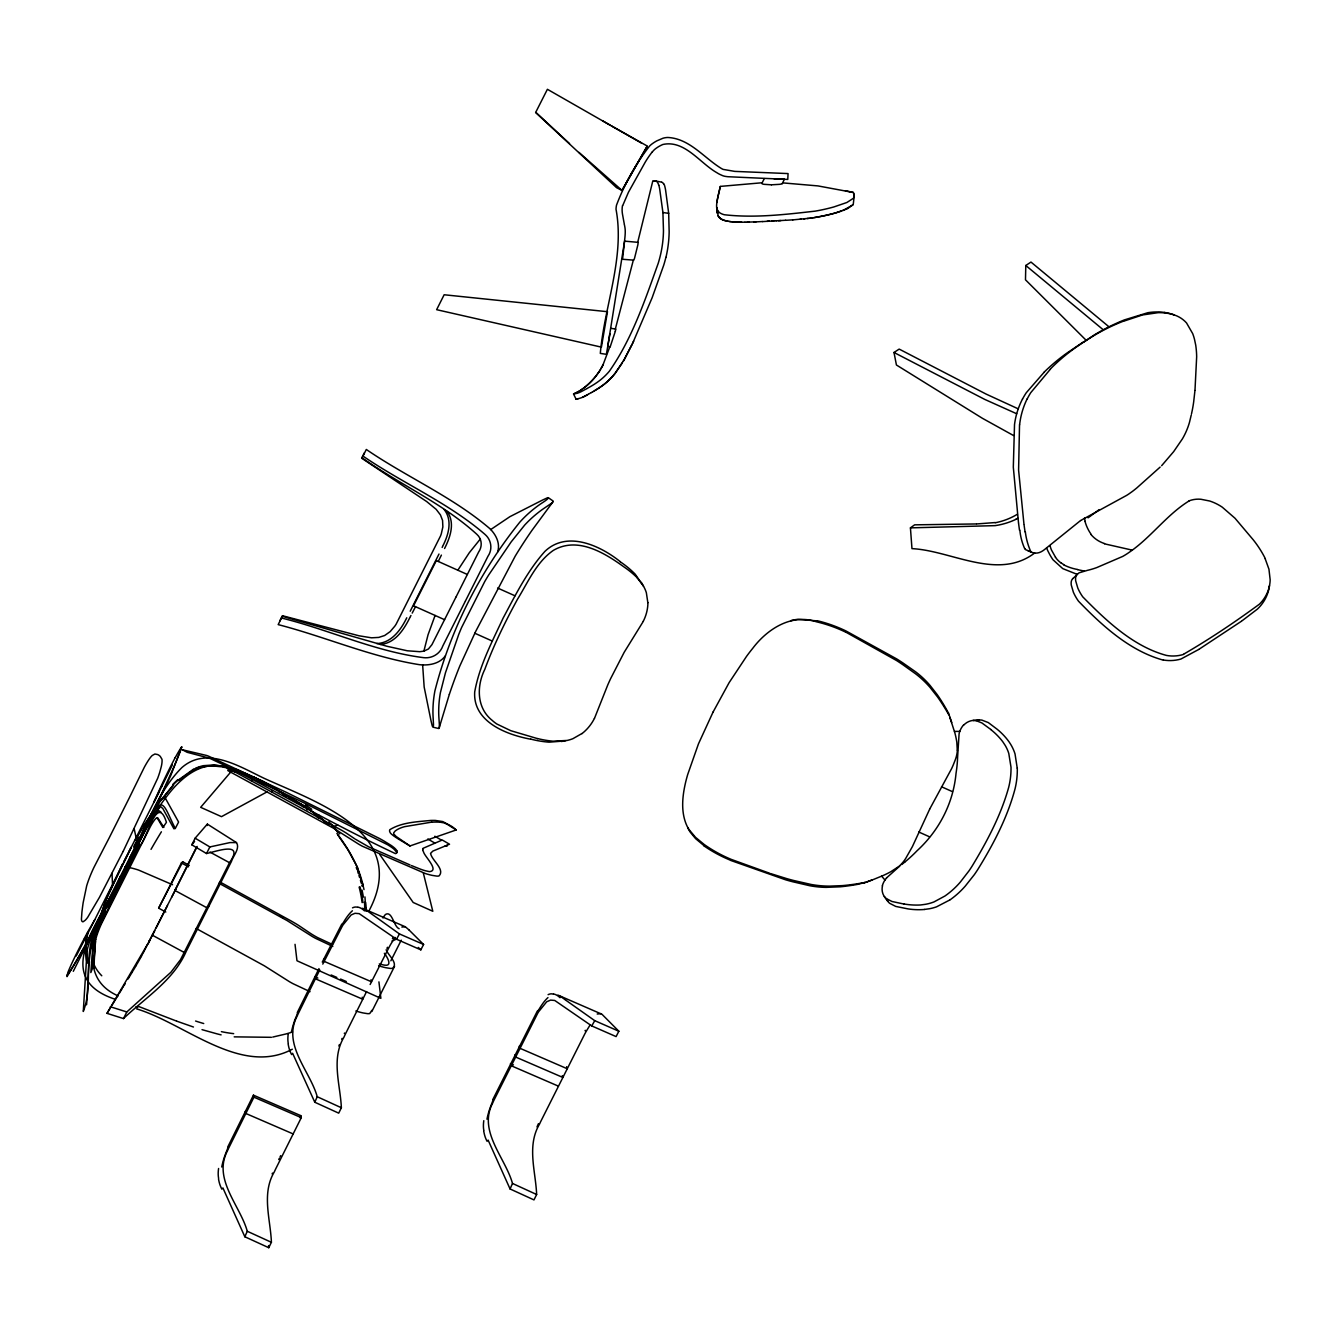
<?xml version="1.0" encoding="UTF-8"?>
<svg xmlns="http://www.w3.org/2000/svg" width="1337" height="1337" viewBox="0 0 1337 1337"><rect width="100%" height="100%" fill="white"/><g stroke="black" fill="none" stroke-linecap="round" stroke-linejoin="round"><path stroke-width="1.5" d="M422.642 664.857L424.163 687.034L430.915 720.309A34.21 32.523 -6.8 0 0 431.233 721.713L432.118 725.389A17.331 16.495 -6.8 0 0 432.352 726.275M1108.991 326.813L1030.977 262.069L1025.797 265.495L1025.479 279.801L1086.062 340.2M439.438 725.874L438.954 718.353A101.963 96.966 -6.8 0 1 438.703 712.37A116.553 110.854 -6.8 0 1 440.441 692.449L445.472 672.728L458.708 634.507A276.341 262.804 -6.8 0 1 461.633 627.437L484.696 581.645A275.623 262.136 -6.8 0 1 488.64 575.044L511.219 541.836L524.706 525.057A116.921 111.205 -6.8 0 1 540.933 510.517A102.214 97.217 -6.8 0 1 545.061 507.642L551.546 503.23A9.058 8.607 -6.8 0 0 552.933 501.876L531.842 530.538A507.726 482.874 -6.8 0 0 515.246 556.075L475.705 631.382L459.811 665.993A496.746 472.429 -6.8 0 0 449.366 694.304M140.669 837.898L170.718 775.677L181.748 746.865L180.495 750.809A38.071 6.267 -65.9 0 1 178.74 755.321L178.038 757.076A69.474 11.448 -65.9 0 1 172.573 769.878L165.236 785.922A178.389 29.381 -65.9 0 1 162.095 792.607L125.043 867.262M365.636 907.589L364.951 896.893M957.275 750.141L956.824 742.252A93.607 89.027 -6.8 0 0 954.885 732.977L949.738 716.916M1022.471 399.061A82.576 78.532 -6.8 0 0 1014.516 424.564L1013.312 467.198L1018.51 522.917M422.743 848.911A14.389 3.76 26.7 0 0 422.726 849.095L422.759 849.747M87.039 951.175L83.278 1011.474C93.272 986.154 83.212 955.972 95.144 930.619M95.729 939.51A19.737 3.242 -65.9 0 1 101.495 923.733L150.446 826.467A19.737 3.242 -65.9 0 1 157.047 817.642L162.88 827.553L166.44 822.305C156.596 790.936 145.532 844.783 139.499 845.419A32.138 5.298 -65.9 0 0 139.332 843.563M99.088 923.666L93.473 940.011A18.384 3.025 -65.9 0 0 93.306 940.797L90.832 972.567L94.041 964.361L95.395 941.198M93.406 967.47L95.696 939.56M139.449 846.154L112.392 900.503M615.705 329.286L615.705 329.387A21.242 20.205 -6.8 0 1 615.321 331.275M364.968 909.227L399.479 933.945L423.595 944.474L420.837 949.838L396.487 939.209L359.218 913.656L355.024 913.288L351.13 914.943L343.041 924.903A62.923 29.163 -71.4 0 0 341.988 926.725L322.785 964.094M366.054 909.427L365.903 910.764M1194.994 390.12L1196.665 356.795A98.42 93.607 -6.8 0 0 1195.729 345.163L1194.493 339.314A58.226 55.369 -6.8 0 0 1192.671 333.581L1186.537 322.952A28.495 27.108 -6.8 0 0 1174.889 315.164L1172.298 314.279A39.308 37.386 -6.8 0 0 1164.544 312.457M1194.944 390.554L1193.69 401.768A144.045 136.992 -6.8 0 1 1192.186 410.66L1191.518 413.801M1019.529 424.815L1018.593 470.123L1023.941 523.97M624.513 241.679L607.767 346.367L610.09 346.751M92.22 948.702L97.467 930.702L112.041 900.52M716.866 202.539L717.902 196.556M1269.164 587.127L1268.947 588.414L1269.498 585.623M355.876 1010.973A22.478 5.883 26.7 0 0 358.5 1011.791L360.205 1012.259A44.021 11.515 26.7 0 0 363.029 1012.928L367.441 1013.647A18.4 4.813 26.7 0 0 369.781 1013.513L371.87 1010.321M378.638 965.732A22.478 5.883 26.7 0 0 381.262 966.567L382.967 967.035A44.021 11.515 26.7 0 0 385.775 967.704L390.203 968.406A18.4 4.813 26.7 0 0 392.543 968.272C398.71 963.275 387.847 955.002 386.159 949.755M717.1 201.168L716.883 202.505A22.228 21.141 -6.8 0 0 716.649 207.352L717.501 213.419M601.416 347.119L607.483 311.705L444.151 294.758L436.631 309.683L600.363 346.901M609.906 333.832L606.38 354.305L600.313 353.403C604.441 305.605 625.014 257.439 616.023 209.274A25.637 24.384 -6.8 0 1 616.541 205.079C624.479 184.105 635.71 163.866 649.498 146.134A22.478 21.375 -6.8 0 1 651.838 144.062L653.626 142.792A44.021 41.865 -6.8 0 1 656.851 140.853L663.002 138.229A18.4 17.498 -6.8 0 1 667.865 137.477C689.574 138.563 703.88 157.733 721.211 168.378A23.381 22.244 -6.8 0 0 723.15 169.398L734.748 171.387L788.061 173.576L787.777 179.425L727.88 176.718A40.762 38.773 -6.8 0 1 725.924 176.467L725.189 176.35A13.186 12.534 -6.8 0 1 722.331 175.515L719.707 174.328A32.456 30.868 -6.8 0 1 716.816 172.674C699.736 162.964 684.628 139.716 662.868 144.48A33.692 32.055 -6.8 0 0 656.333 148.14A17.849 16.98 -6.8 0 0 653.342 150.747L652.339 151.917M717.15 200.901L717.401 199.447M717.902 196.572L720.342 186.395L762.19 182.751M717.501 198.929L720.309 186.511M445.371 655.832C439.539 663.937 428.726 665.726 419.417 664.673C371.017 657.002 325.426 636.83 278.18 624.613L282.374 616.257L386.961 646.272L407.3 650.785L419.785 651.687L423.879 651.136L428.057 634.741L435.093 615.455M86.554 1004.806C89.027 977.096 86.788 944.908 99.807 920.408L150.847 818.979C162.479 791.237 165.437 809.854 175.297 828.455L173.91 828.79L162.863 808.584L160.657 806.595L155.71 812.177L141.054 837.179M1191.25 414.988L1189.479 422.342A75.891 72.181 -6.8 0 1 1182.393 438.887L1173.635 451.672L1161.652 465.677M615.338 331.275L610.424 346.116A7.621 7.237 -6.8 0 1 610.157 346.667L610.14 346.701M637.699 242.315L652.824 180.863A6.284 5.983 -6.8 0 1 653.96 181.047M633.287 260.297L615.354 329.002M439.188 727.846L449.349 694.304M622.691 205.631L628.457 192.244L645.219 162.178A103.049 98.002 -6.8 0 1 652.272 151.866M94.86 932.591L105.623 900.887L122.402 864.103M433.255 726.409L433.305 726.242A9.61 9.125 -6.8 0 0 433.489 724.587L433.104 717.1A103.35 98.303 -6.8 0 1 432.937 711.117A121.266 115.333 -6.8 0 1 434.926 690.811C450.569 629.46 480.133 571.334 519.876 522.082A116.787 111.071 -6.8 0 1 540.298 504.133L543.958 501.726A68.822 65.446 -6.8 0 0 545.295 500.79L546.632 499.787A8.908 8.473 -6.8 0 0 547.986 498.467M94.175 933.159L107.528 896.158L131.227 847.574M497.648 551.947C500.489 543.24 495.81 534.265 489.526 528.366C452.341 496.679 406.398 476.925 366.305 449.466L362.093 457.839C399.412 484.312 442.764 503.314 476.808 534.282C482.005 538.861 482.557 546.465 478.629 552.031L456.118 596.803M761.806 183.52L762.758 184.055A14.389 13.688 -6.8 0 0 764.112 184.322L771.332 184.807M609.839 346.718L603.037 364.834A59.48 56.572 -6.8 0 1 601.767 367.24L600.296 369.764A69.624 66.215 -6.8 0 1 590.035 382.566A64.694 61.519 -6.8 0 1 584.503 387.446L580.776 390.137M207.135 825.547L207.452 824.177L236.465 842.594C240.326 848.427 233.139 855.78 231.435 861.463L208.906 906.235M338.863 1046.035L339.448 1044.515M115.249 890.208L112.692 895.339M115.35 890.994L112.776 896.124M138.146 844.7L135.522 849.964M138.229 845.519L135.589 850.783M96.18 930.101L105.205 911.399M369.179 910.514C410.125 832.784 317.504 802.752 264.074 778.284C239.607 766.653 206.901 745.662 181.916 767.555C156.78 792.457 146.819 828.004 129.539 858.103M244.838 1236.758L247.278 1231.26C240.125 1205.473 212.483 1179.05 227.507 1150.722A62.923 28.979 -71.4 0 1 228.393 1148.684L253.93 1097.176L253.445 1095.17L300.808 1115.643L301.293 1117.648L275.606 1169.09A62.739 16.044 -67.4 0 0 274.352 1171.814C261.333 1193.623 270.475 1218.993 271.411 1242.307L268.754 1247.705L244.838 1236.758L222.878 1187.874M366.572 991.586L345.23 1034.403A62.739 16.228 -67.5 0 0 343.977 1037.128C330.924 1059.004 340.317 1084.407 341.37 1107.755L338.712 1113.153L314.797 1102.24L317.237 1096.724C310.067 1070.92 282.057 1044.515 297.165 1016.087A62.923 29.163 -71.4 0 1 298.051 1014.048L319.744 969.96M590.269 1024.694L586.124 1031.495A62.739 16.044 -67.4 0 0 584.77 1033.969L540.833 1121.292A62.739 16.044 -67.4 0 0 539.563 1124.016C526.561 1145.826 535.686 1171.195 536.638 1194.509L533.981 1199.907L510.065 1188.961L512.489 1183.446C505.353 1157.675 477.71 1131.252 492.735 1102.925A62.923 28.979 -71.4 0 1 493.62 1100.886L537.558 1013.563A62.923 28.979 -71.4 0 1 538.627 1011.741L546.699 1001.764L550.577 1000.109L554.738 1000.46L591.756 1025.93L616.09 1036.593L618.847 1031.228L601.934 1014.231L557.913 995.079M620.167 561.59C599.945 545.412 566.988 530.304 544.928 551.362C527.38 570.983 515.514 594.965 503.163 618.028C492.066 641.877 479.365 665.826 474.702 691.931C472.73 721.796 506.539 734.765 530.806 739.227M297.282 1012.56L318.991 968.606M227.658 1147.196L253.445 1095.17M492.885 1099.398L537.34 1011.056M603.338 364.349L601.065 368.477M110.971 896.943C96.465 927.928 75.123 976.912 118.024 995.848M442.931 545.763C448.563 534.75 452.658 520.327 444.218 509.564M442.614 546.432L442.163 547.435M444.569 548.504C450.251 537.273 455.349 522.784 447.11 511.453M633.654 341.136L624.362 359.452L615.17 373.29A67.184 63.892 -6.8 0 1 605.745 383.017A72.348 68.805 -6.8 0 1 598.625 388.198A119.244 113.411 -6.8 0 1 594.33 390.855L592.792 391.758M632.501 343.642L652.138 297.733L663.737 265.144A158.535 150.78 -6.8 0 0 665.876 257.406M115.032 888.286L125.461 867.111M929.65 809.203L912.402 846.605L905.717 858.421A36.651 34.846 -6.8 0 1 898.932 866.409L890.659 871.808A99.59 94.71 -6.8 0 1 882.754 875.685L873.211 879.579M631.866 344.929L623.343 361.191M172.289 764.965L161.978 786.006M438.987 554.036L410.208 611.226M441.394 555.106L438.252 561.456M278.748 1159.58L279.4 1158.26M161.978 786.039L159.421 791.203A433.556 71.396 -65.9 0 1 153.788 802.484L124.308 861.045M280.051 1156.94L280.703 1155.636M594.464 718.42L607.817 684.811A306.892 291.867 -6.8 0 1 610.625 678.628L624.178 652.306L643.348 621.287M125.477 867.044L136.374 845.87M206.968 907.455L229.496 862.683C244.537 841.14 217.714 851.034 206.533 853.541L191.826 844.817L195.135 838.199L207.352 824.06M174.997 890.124L196.038 848.109M176.116 888.47L197.157 846.455M123.489 1018.577C145.466 997.536 173.693 980.305 186.244 951.292L208.773 906.519L206.834 907.739L180.495 959.699L170.885 972.283L126.814 1011.959L123.489 1018.577L107.01 1013.346L147.922 943.604M322.284 962.088L341.737 924.218M123.154 851.402L157.699 778.218A27.81 4.579 -65.9 0 0 159.855 771.884L161.242 766.786A26.941 4.429 -65.9 0 0 161.71 764.563L161.927 763.043A42.55 7.003 -65.9 0 0 162.061 760.452L162.061 760.101A32.088 5.281 -65.9 0 0 161.927 759.182L160.323 756.475A276.609 45.542 -65.9 0 0 159.32 755.555A320.964 52.845 -65.9 0 0 157.699 754.569L154.908 754.001L152.284 755.455A29.08 4.796 -65.9 0 0 150.463 757.444L150.179 757.812A20.673 3.409 -65.9 0 0 149.059 759.366L148.775 759.784A28.896 4.763 -65.9 0 0 145.466 765.199A22.545 3.71 -65.9 0 0 144.296 767.321L134.151 787.961A466.061 76.744 -65.9 0 1 129.087 798.306L109.25 837.764A466.061 76.744 -65.9 0 1 104.119 847.641L93.891 867.512A22.545 3.71 -65.9 0 0 92.754 869.952A28.896 4.763 -65.9 0 0 89.679 877.206L89.429 877.874A20.673 3.409 -65.9 0 0 88.426 880.515L88.192 881.2A29.08 4.796 -65.9 0 0 86.671 885.863L83.161 902.676A320.964 52.845 -65.9 0 0 82.359 908.508A276.609 45.542 -65.9 0 0 81.908 912.302L81.44 919.137A32.088 5.281 -65.9 0 0 81.54 920.107L81.607 920.357A42.55 7.003 -65.9 0 0 82.192 921.494L82.627 921.728A26.941 4.429 -65.9 0 0 83.329 921.628L85.184 920.291A27.81 4.579 -65.9 0 0 87.724 917.266L99.423 897.378L123.138 851.418M76.176 956.005L89.178 930.803A433.556 71.396 -65.9 0 0 94.81 919.672L123.388 862.883M73.284 971.314L141.037 836.661M136.708 845.803L88.743 940.095L67.017 976.645L67.819 972.567A30.3 4.997 -65.9 0 1 69.608 968.306L70.36 966.601A48.65 8.005 -65.9 0 1 72.933 960.985A102.464 16.88 -65.9 0 1 83.796 939.41M107.428 906.987C129.472 870.253 141.588 827.302 168.863 793.693C182.033 777.064 201.82 760.653 224.499 766.87M135.538 850.533L138.179 845.285M279.7 621.103L282.425 615.722L359.051 635.794L371.502 637.816L378.772 637.415L384.655 635.51L390.187 631.599L394.783 626.201A61.669 58.644 -6.8 0 0 396.153 624.145L440.508 535.987A61.669 58.644 -6.8 0 0 441.327 533.68L442.865 526.912L442.564 520.394L440.425 514.895L436.163 509.33L426.62 501.509L361.675 458.207L364.383 452.808M165.788 912.035L158.652 908.157L181.414 862.933L182.751 861.813L189.286 865.357M182.751 861.813L158.652 908.157M206.533 853.541L209.859 846.939L229.997 842.577L236.465 842.594M436.313 560.587L413.551 605.811L444.586 619.699M455.967 597.087L431.951 644.635L428.425 648.997L423.879 651.136M465.293 601.266L442.781 646.038C439.973 653.977 431.851 658.706 423.562 657.654C374.711 651.453 329.052 629.677 281.505 618.012M761.94 183.253L764.279 178.606M299.772 1117.682L300.808 1115.643M370.132 984.5L389.184 947.081A62.739 16.228 -67.5 0 1 390.521 944.607L394.983 937.404M390.855 960.802L401.25 940.162M784.384 179.325L782.229 183.62M371.82 1011.557L394.565 966.317M713.122 711.969L729.1 682.689L746.564 656.333A211.597 201.235 -6.8 0 1 752.831 648.194C767.321 629.025 791.554 613.349 816.355 621.772A139.516 132.697 -6.8 0 1 845.719 632.167M1027.15 399.061L1027.685 398.008A77.646 73.853 -6.8 0 1 1030.76 392.66L1050.464 369.096M125.026 867.278L87.791 940.295A178.389 29.381 -65.9 0 1 84.565 946.262L76.928 959.966A69.474 11.448 -65.9 0 1 71.095 969.626L70.326 970.796A38.071 6.267 -65.9 0 1 68.388 973.603L66.917 975.291M171.721 897.144L175.966 888.754L149.477 940.579M153.354 933.477L154.774 930.686M156.178 927.878L167.493 905.517M465.443 600.981L487.988 556.225C492.818 549.256 491.381 539.797 484.947 534.365C448.363 502.695 402.671 483.292 362.979 456.084M713.089 712.019L698.482 743.823L687.719 774.457A194.066 184.573 -6.8 0 0 685.697 781.944C682.321 796.234 680.6 812.161 686.967 825.932A37.62 35.781 -6.8 0 0 688.973 829.492L695.474 837.28L704.265 844.533A139.249 132.43 -6.8 0 0 731.339 859.424L769.661 873.262M120.447 876.17C106.241 915.043 46.945 976.411 114.815 999.157M153.086 934.011L149.293 940.964M123.606 862.164L128.619 852.438M415.506 606.68L412.214 613.098M149.092 941.332L149.894 940.279M175.297 828.455L178.59 822.054L164.652 796.936M148.908 941.716L149.644 940.78M149.376 941.281L148.156 943.671M149.126 941.783L148.641 942.735M148.257 942.986L142.808 953.749M386.945 948.317L387.496 947.264M410.96 615.488L410.375 616.608M1022.521 399.078L1023.072 398.042A77.312 73.518 -6.8 0 1 1026.298 392.71L1044.364 371.97M929.733 809.019L951.526 768.792A107.729 102.464 -6.8 0 0 953.314 764.797L955.119 760.252A36.684 34.879 -6.8 0 0 957.392 750.141M410.041 617.259C403.958 629.493 395.234 643.348 380.176 644.467M128.67 851.987L131.277 847.157M406.766 617.794C400.849 629.861 391.574 642.947 376.817 643.565M142.357 954.568L141.254 956.573M141.02 956.991L137.427 963.342M135.104 840.472L155.276 807.431L173.325 784.819M621.989 190.422L647.258 146.051L622.006 190.439L616.608 187.681M396.487 939.209L399.479 933.945M591.756 1025.93L594.748 1020.666L618.847 1031.228M94.81 919.672L89.078 929.633A80.822 13.303 -65.9 0 0 83.796 939.326M136.959 964.144L136.006 965.782M135.739 966.25L133.533 969.96M151.917 818.679L158.535 810.69A18.384 3.025 -65.9 0 1 158.785 810.64L160.975 812.027M132.898 971.013L131.962 972.567M131.661 973.069L129.321 976.929M600.497 369.63L598.575 372.588M128.937 977.564L128.068 979.002M125.16 983.765L124.057 985.553M122.854 987.525L123.455 986.539M122.252 988.511L119.093 993.675M143.293 826.333L159.287 802.217L173.593 785.17M118.341 994.895L112.158 1004.973M107.01 1013.346L111.289 1006.377M457.839 570.214L469.287 552.749L480.2 539.162M622.357 362.828L614.97 373.508A66.8 63.524 -6.8 0 1 604.658 383.903A68.655 65.296 -6.8 0 1 600.497 386.928L598.575 388.215A120.48 114.581 -6.8 0 1 594.263 390.855M852.922 204.762L847.474 208.722L835.959 212.834A152.485 145.014 -6.8 0 1 829.993 214.421A183.019 174.061 -6.8 0 1 815.503 217.396L814.333 217.597M382.967 917.967L384.053 916.28A14.038 2.306 -65.9 0 1 385.491 914.458C392.226 910.397 393.746 926.859 399.145 928.714M191.826 844.817L192.996 843.38M193.397 842.912L194.567 841.474M230.666 772.134L200.667 807.331L221.491 816.656L267.082 791.855M886.481 877.974L899.734 866.092M181.665 746.882L180.629 748.352A30.3 4.997 -65.9 0 0 178.707 751.478L177.921 752.831A48.65 8.005 -65.9 0 0 175.247 757.611M1189.195 500.874C1166.583 514.762 1150.823 537.775 1128.679 552.682A70.56 67.101 -6.8 0 1 1122.696 556.426L1096.858 567.54A86.638 82.393 -6.8 0 1 1091.844 569.194A69.875 66.449 -6.8 0 1 1087.616 570.297L1079.059 572.821L1072.876 578.553M1160.148 467.081L1136.918 487.838A134.653 128.068 -6.8 0 1 1132.389 491.431L1129.013 493.838A66.633 63.374 -6.8 0 1 1126.556 495.425L1080.63 520.511M178.189 780.139L193.33 769.293M178.389 780.607L193.313 770.079M1099.215 509.614L1088.084 517.82M251.189 780.658L252.476 779.605M904.664 862.181L901.74 864.521M271.361 791.604L272.748 790.485M490.696 529.586L509.882 516.684L541.452 500.606A34.027 32.355 -6.8 0 1 542.805 499.938L547.067 497.966A7.237 6.886 -6.8 0 1 547.552 497.765L548.187 497.631M583.333 388.382L584.018 387.864A66.516 63.257 -6.8 0 0 598.508 372.538M581.946 733.528L572.921 738.676A34.361 32.69 -6.8 0 1 567.105 740.447L553.017 741.199A100.459 95.529 -6.8 0 1 537.624 738.576M1034.688 553C997.77 581.06 951.225 550.493 911.968 548.638L910.43 527.864L914.625 524.839L975.993 523.954M316.752 816.339L318.741 814.901M292.302 1049.227C240.76 1076.619 185.058 1023.44 136.558 1008.85M582.414 389.034L581.679 389.502M1080.48 520.611L1045.116 549.072A21.008 19.988 -6.8 0 1 1040.721 551.98A10.612 10.094 -6.8 0 1 1031.596 552.281M1241.321 621.321L1198.838 649.381M1241.806 620.986L1257.448 609.07A41.079 39.074 -6.8 0 0 1269.014 588.531M1083.388 341.954L1066.909 353.085A190.138 180.846 -6.8 0 0 1044.331 371.953M1083.722 342.071L1089.271 338.462A187.564 178.389 -6.8 0 1 1123.498 321.147M1013.546 435.544L982.444 418.314L896.425 365.001L894.002 352.483L899.166 349.091L986.071 394.064L1018.242 408.855M949.554 900.102L936.552 906.837A45.859 43.62 -6.8 0 1 929.466 908.742L924.519 909.427M580.91 390.036L579.823 390.705M1198.654 649.498L1180.905 659.041A37.67 35.832 -6.8 0 1 1163.424 660.027M579.071 391.173L578.971 391.24A41.915 39.859 -6.8 0 1 573.774 393.88L574.325 393.613A41.012 39.007 -6.8 0 0 578.002 391.774L578.804 391.306M592.726 391.758L591.372 392.56M1017.407 514.244L1016.805 514.595A64.41 61.268 -6.8 0 1 995.296 522.75M591.238 392.61L588.414 394.248M334.802 826.35L337.592 824.779M588.247 394.298L586.408 395.351A49.77 47.33 -6.8 0 1 582.213 397.44L582.18 397.407A42.283 40.21 -6.8 0 0 584.938 396.086A92.554 88.025 -6.8 0 0 586.809 395.1L587.511 394.716M587.093 388.482L589.985 386.861A111.89 106.425 -6.8 0 0 594.213 384.337L595.132 383.736A62.872 59.781 -6.8 0 0 609.271 371.335C632.067 338.846 644.919 300.407 658.222 263.305A151.917 144.48 -6.8 0 0 660.311 255.701A125.327 119.194 -6.8 0 0 663.47 230.616L662.918 212.533L659.86 190.188A84.615 80.471 -6.8 0 0 659.408 187.581L658.84 185.174M586.876 388.599L582.28 391.072A36.734 34.946 -6.8 0 1 578.453 392.861L578.102 392.961A17.598 16.746 -6.8 0 1 574.893 393.713L574.375 393.797A5.95 5.649 -6.8 0 0 573.506 393.947L576.13 399.245M597.188 1014.031L600.898 1013.663M1017.875 518.255L1016.02 519.191M401.835 927.042L405.362 926.792L408.871 929.817M730.604 860.41L785.538 879.779A192.478 183.069 -6.8 0 0 792.674 881.751L809.771 885.729A92.788 88.242 -6.8 0 0 826.032 887.367L840.238 886.799A193.564 184.088 -6.8 0 0 857.903 884.309L865.106 882.437L860.226 883.306A208.99 198.762 -6.8 0 1 842.31 885.629L829.859 886.13A100.977 96.047 -6.8 0 1 811.108 884.459L793.794 880.515A194.417 184.907 -6.8 0 1 786.607 878.576L770.53 873.562M196.288 767.906L199.363 766.753M392.025 940.947L396.771 939.025M581.729 397.59L581.662 397.624A27.576 26.239 -6.8 0 1 578.136 398.693M1183.479 654.278C1209.617 639.136 1235.087 622.039 1259.454 604.14A37.82 35.965 -6.8 0 0 1270.167 579.79L1268.947 569.194L1265.203 558.799M1123.531 321.248L1142.533 314.947L1158.109 312.674A51.541 49.018 -6.8 0 1 1166.549 313.142L1167.953 313.376A40.511 38.539 -6.8 0 1 1174.12 314.88L1174.103 314.897M869.05 881.116L872.56 879.813L864.137 882.921M842.761 210.611L852.789 204.979A3.693 3.51 -6.8 0 0 853.374 203.408L854.142 196.322A6.083 5.783 -6.8 0 0 853.875 194.366L853.892 194.35A6.15 5.849 -6.8 0 1 854.176 196.322A4.412 4.195 -6.8 0 1 853.156 198.461L846.856 202.505L833.736 206.984A182.434 173.509 -6.8 0 1 815.236 211.129C785.22 214.538 754.452 218.198 724.353 214.739A19.086 18.15 -6.8 0 1 722.197 214.037L721.412 213.703A8.624 8.206 -6.8 0 1 717.534 210.327L716.833 208.171M868.749 881.233L865.975 882.253M409.974 845.953L456.151 829.976L453.978 828.021A12.568 3.292 26.7 0 0 451.338 826.149L442.764 821.57L435.31 820.433A163.482 42.751 26.7 0 0 430.497 820.467C416.877 821.804 401.601 822.372 389.836 829.692A29.264 7.654 26.7 0 0 389.585 830.678A34.561 9.041 26.7 0 0 389.602 831.23L390.103 832.55A10.178 2.657 26.7 0 0 391.641 834.288L393.613 835.842A29.631 7.755 26.7 0 0 399.195 839.519L409.974 845.953L396.805 836.929A17.013 4.446 26.7 0 1 395.819 836.16L394.866 835.307M198.21 767.99L199.213 767.639A36.968 35.481 -86.6 0 1 203.174 766.653L212.165 765.867L221.691 766.82M841.207 211.162L835.976 212.784A152.752 145.282 -6.8 0 1 832.065 213.853A180.696 171.838 -6.8 0 1 815.537 217.346L813.163 217.781M791.855 620.452L790.869 620.702M791.939 620.418L792.139 620.368A36.132 34.361 -6.8 0 1 797.688 619.332L817.141 620.886M577.467 398.861L577.25 398.911A11.064 10.529 -6.8 0 0 575.963 399.295L575.963 399.295A12.367 11.766 -6.8 0 1 577.266 398.927L578.186 398.693M563.579 741.049L549.089 742.169A99.59 94.71 -6.8 0 1 530.822 739.127M272.765 1037.061L285.416 1034.103A153.27 135.739 87.2 0 0 291.533 1032.281A107.294 95.829 69.4 0 0 292.552 1031.963M561.339 741.517L565.802 740.715M995.246 522.55L976.628 523.954M809.604 218.299L813.18 217.73M810.824 218.081L811.994 217.898M809.637 218.232L792.841 219.886M807.247 218.549L808.434 218.399M803.671 218.95L804.857 218.817M1017.223 768.09L1015.034 753.934A45.943 43.686 -6.8 0 0 1010.688 744.358L1008.967 741.717A69.14 65.764 -6.8 0 0 997.235 729.317L988.31 722.582L981.943 720.125A12.317 11.715 -6.8 0 0 979.002 720.025L978.183 720.108A13.454 12.785 -6.8 0 0 975.96 720.61M800.078 219.285L801.264 219.184M979.002 720.025L973.018 720.493A11.715 11.131 -6.8 0 1 976.177 720.66L981.893 722.949L990.784 729.467M954.501 731.406L959.799 731.389M792.874 219.836L785.655 220.321M271.461 1037.311L234.192 1036.86M769.393 221.157L762.625 221.591M771.666 221.023L773.939 220.889M776.212 220.772L767.12 221.34M776.195 220.822L785.671 220.254M778.485 220.689L780.875 220.572M762.658 221.524L753.75 222.009M431.667 822.138L404.693 826.65A191.442 50.054 26.7 0 0 395 831.179L393.713 832.867A15.325 4.011 26.7 0 0 393.763 833.787L393.88 834.054A7.738 2.022 26.7 0 0 394.85 835.307M755.99 221.858L744.976 222.176M747.182 222.143L749.372 222.092M910.43 527.864L995.079 525.642A69.307 65.914 -6.8 0 0 1016.053 519.274M744.943 222.226L741.651 222.176A122.569 116.57 -6.8 0 1 734.915 221.992L731.59 221.725M771.482 184.807L779.187 184.356A12.334 11.732 -6.8 0 0 782.162 183.754M784.184 179.325L774.273 178.974M782.613 182.868L817.943 185.91L853.457 192.511A5.666 5.381 -6.8 0 0 853.758 193.715L853.892 194.366M732.659 221.875L733.779 221.959M624.563 241.145L638.016 242.331M440.508 822.272L443.683 822.807A3.643 0.953 26.7 0 1 444.569 823.107L446.541 823.993A8.607 2.256 26.7 0 1 447.778 824.611L456.151 829.976M728.398 221.29L731.573 221.775M125.143 866.894L128.67 867.429A41.313 9.476 26.1 0 1 138.463 870.019L172.573 884.726M1164.544 312.44L1163.123 312.273A52.477 49.904 -6.8 0 0 1154.533 312.022L1153.463 312.073A58.644 55.786 -6.8 0 0 1147.781 312.724L1124.317 319.927A198.812 189.069 -6.8 0 0 1094.535 334.802L1078.174 345.798A184.539 175.498 -6.8 0 0 1050.364 369.012M729.417 221.507L730.487 221.658M662.918 212.533L668.684 213.335L669.152 231.719A130.959 124.558 -6.8 0 1 665.943 257.423M610.842 328.35L615.672 329.036M1163.391 660.16C1129.849 650.985 1102.173 625.699 1078.491 601.182A53.864 51.224 -6.8 0 1 1073.377 592.224L1071.271 585.038A14.423 13.721 -6.8 0 1 1071.154 582.681L1071.188 582.33A6.334 6.033 -6.8 0 1 1072.826 578.52M904.13 904.079L891.98 901.489L886.197 898.531A11.682 11.097 -6.8 0 1 884.359 896.542A12.217 11.615 -6.8 0 1 883.774 895.64A14.69 13.972 -6.8 0 1 882.504 885.829M727.395 221.106L728.381 221.357M222.661 767.003L227.24 767.956M224.7 766.903L238.07 770.446M661.364 182.083L655.314 180.913A2.574 2.457 -6.8 0 0 654.345 180.93M1084.19 571.033L1077.655 569.679M726.409 220.906L727.361 221.173M845.268 190.69L849.881 191.709M1132.188 550.125L1104.446 543.825M226.822 766.753L214.137 764.914L203.391 765.683A37.536 35.999 -87.4 0 0 199.38 766.803M850.332 191.793L853.374 192.495M537.608 738.642L510.818 730.704L496.829 724.002A42.6 40.511 -6.8 0 1 492.116 720.309C476.524 707.891 476.574 685.948 484.796 669.369C493.737 645.153 505.119 621.906 517.486 599.277C528.048 582.18 536.404 562.125 553.384 550.359C577.5 536.287 604.257 552.666 623.995 566.938A98.153 93.356 -6.8 0 1 637.348 577.885M726.375 220.956L725.439 220.672A19.587 18.634 -6.8 0 1 722.816 219.803L722.415 219.636A9.76 9.275 -6.8 0 1 719.841 217.998M432.804 727.111L438.753 728.548M1077.104 574.325L1062.765 568.626L1052.971 559.735A61.953 58.912 -6.8 0 1 1048.542 552.198L1047.957 551.078A35.096 33.375 -6.8 0 1 1046.62 547.836M202.021 1029.657L216.193 1033.618A85.117 58.293 17.7 0 0 221.123 1034.871M445.087 845.97L447.043 846.154L447.076 845.185M110.353 1006.744L126.814 1011.959M193.447 1027.017L176.902 1021.217M236.515 769.427L262.988 781.293L305.388 806.712A167.56 162.964 57.6 0 1 308.312 808.835M235.98 770.413L237.418 770.897M1016.688 413.751L984.751 399.412L894.002 352.483M176.568 1021.1L138.346 1006.36M238.838 771.399L243.401 773.12M411.428 865.54L417.762 868.097A63.524 16.612 26.7 0 0 418.982 868.582L420.57 869.184A19.57 5.114 26.7 0 0 425.216 870.705L426.119 870.905A29.615 7.738 26.7 0 0 429.645 871.64C439.639 870.504 424.514 856.382 423.545 851.97A37.804 9.894 26.7 0 1 422.726 849.73M410.058 864.955L368.694 846.839L355.074 839.018M1027.869 550.61L1031.629 552.214M362.394 908.274L405.195 926.725M331.141 974.974L336.824 977.431M340.601 979.068L346.283 981.508M317.855 978.049L314.897 976.779L315.382 978.801L362.728 999.224L362.227 997.201M513.441 1064.904L510.483 1063.617L510.968 1065.639L558.331 1086.112M253.93 1097.176L301.293 1117.648M293.104 1133.91L245.741 1113.437L245.273 1111.415M332.495 944.507L317.604 937.588A27.626 7.22 26.7 0 1 310.268 933.243L299.956 926.324A29.213 7.638 26.7 0 0 295.995 923.8L294.758 923.082A89.78 23.481 26.7 0 0 290.513 920.625L220.003 882.002M332.796 946.429L315.933 938.524A25.637 6.702 26.7 0 1 312.123 936.401L287.121 920.591L218.95 883.256M310.034 991.67L293.171 983.765A25.637 6.702 26.7 0 1 289.36 981.642L264.358 965.815L196.188 928.496M436.43 560.638L467.348 574.475M497.615 588.029L514.996 595.801M941.549 786.774L952.445 791.654M474.769 633.22L492.25 641.041M918.803 832.015L929.599 836.845M247.897 775.042L250.119 776.045M317.237 1096.724L341.37 1107.755M512.489 1183.446L536.638 1194.509M247.278 1231.26L271.411 1242.307M845.753 632.1L896.375 660.428A194.4 184.874 -6.8 0 1 902.659 664.573L915.477 673.731A101.395 96.431 -6.8 0 1 930.117 687.502L937.538 696.945A210.31 200.015 -6.8 0 1 946.914 711.501L949.588 716.147M253.813 776.964L304.585 806.127M259.512 780.741L267.835 785.304M231.568 768.357C285.917 797.053 340.15 827.737 395.468 853.624A23.347 6.1 26.7 0 0 397.056 851.936L396.805 850.733M209.909 852.07L229.496 862.683M181.414 862.933L188.55 866.794M174.863 890.425L206.834 907.739M152.251 935.148L184.305 952.512M646.673 145.716L611.393 125.862M641.526 143.126L547.401 89.295L535.753 112.258L569.545 143.627M602.619 120.831L610.14 125.143M434.843 836.243L441.678 840.238M427.807 838.984L434.692 842.995M1063.751 564.632L1061.16 562.961M278.798 791.654L280.118 792.457M195.135 838.199L209.859 846.939M282.792 794.044L284.129 794.846M285.466 795.649L286.786 796.451M289.444 798.072L290.547 798.741M560.437 996.349L564.916 999.541M291.633 799.409L292.736 800.078M296.012 802.116L297.098 802.802M302.463 806.261L303.532 806.963M354.305 838.5L346.718 833.369A35.046 9.158 26.7 0 0 341.804 830.361L229.73 769.059L227.858 770.613L333.581 828.271L358.567 844.098A25.637 6.702 26.7 0 0 362.377 846.221L425.082 873.429A22.478 5.883 26.7 0 0 427.706 874.248L429.428 874.716A44.021 11.515 26.7 0 0 432.235 875.384L436.647 876.086A18.4 4.813 26.7 0 0 439.004 875.952C445.188 869.602 432.536 860.878 430.748 854.126A23.381 6.117 26.7 0 1 430.531 853.39L432.837 851.101L449.516 844.232L442.263 840.004L423.127 848.293A20.523 5.365 26.7 0 0 422.893 848.56M594.748 1020.666L565.3 999.842M548.304 497.682L553.217 501.091M157.599 817.609L163.866 827.419M308.362 808.785L326.027 822.405M310.886 810.473L323.721 820.149M704.031 845.686L695.641 838.683L690.31 832.266A36.015 34.261 -6.8 0 1 687.753 827.67M317.17 816.907L318.524 817.943M1025.797 265.495L1103.276 329.804M323.855 822.205L325.142 823.325M621.688 190.138L578.971 152.401M535.602 112.525L616.29 187.397M423.595 944.474L408.972 929.917M420.837 949.838L418.314 947.432M637.248 577.985L642.378 584.369M884.96 880.03L881.685 876.22M336.891 833.402C348.74 849.045 358.985 866.426 363.112 885.796M337.994 835.207L347.871 849.68L357.564 867.462M884.359 896.542L887.751 901.238A12.317 11.715 -6.8 0 0 889.69 903.327L895.723 906.419L908.09 908.909A68.254 64.911 -6.8 0 0 924.519 909.478M887.718 901.188L887.233 900.469A13.454 12.785 -6.8 0 1 886.314 898.631M379.641 854.326L413.183 902.475L432.804 911.266L423.311 872.911M1055.511 557.228L1051.534 550.109A24.935 23.715 -6.8 0 1 1050.581 547.585L1050.013 545.58M396.888 852.555L394.415 849.58A14.122 3.693 26.7 0 0 392.125 847.691L390.003 846.221A21.074 5.515 26.7 0 0 387.546 844.683L306.407 804.022L210.912 758.848A19.303 5.047 26.7 0 0 208.371 757.895L187.13 752.296L182.467 749.79L206.817 755.522A23.331 6.1 26.7 0 1 208.605 756.207L286.369 792.356L379.624 838.566A77.379 20.239 26.7 0 1 383.736 840.873L390.839 845.218A17.498 4.579 26.7 0 1 393.997 847.574A14.005 3.66 26.7 0 1 396.822 850.733M384.337 953.298C386.878 956.306 392.978 966.517 384.722 965.164A33.692 8.807 26.7 0 1 379.273 963.96M643.515 586.208L635.192 574.175A97.618 92.838 -6.8 0 0 620.101 561.69M641.342 582.431L644.133 587.361A34.394 32.706 -6.8 0 1 646.356 592.726L647.827 602.586M1024.894 548.571L1025.128 548.972A21.659 20.607 -6.8 0 0 1025.512 549.624L1031.011 551.914L1030.426 550.811A75.474 71.78 -6.8 0 1 1025.329 531.842M948.518 713.156L946.312 709.145A195.052 185.492 -6.8 0 0 937.237 694.655L930.017 685.396A94.459 89.83 -6.8 0 0 915.728 671.909L902.96 662.968A192.478 183.052 -6.8 0 0 896.676 658.907L846.07 631.014A139.332 132.513 -6.8 0 0 817.191 620.702M111.99 900.386L111.924 900.269A32.138 5.298 -65.9 0 1 111.656 898.581M356.244 867.496L357.079 869.702M314.797 1102.24L292.602 1053.272M510.065 1188.961L488.105 1140.077M716.732 207.402L718.153 215.658A7.554 7.186 -6.8 0 0 719.841 217.981M949.822 717.133L951.743 722.515M94.275 967.971L93.69 966.283M949.12 714.827L948.485 713.039M357.163 866.961L361.943 882.821M357.764 871.707L358.383 873.613M853.708 193.748L853.791 193.999A7.053 6.702 -6.8 0 1 853.992 194.701M358.985 875.518L359.569 877.423M360.438 880.298L361.257 883.189M361.775 885.127L362.043 886.18M371.001 979.787L371.502 981.776L324.156 961.37L323.654 959.364M566.604 1066.675L567.105 1068.681L519.742 1048.191L519.257 1046.202M562.292 1075.633L562.71 1077.388L515.363 1056.915L514.879 1054.91M1085.159 521.33L1084.457 518.104M92.236 965.498L91.518 961.704M134.252 829.09L136.09 837.664M92.955 963.542L92.437 960.735M624.312 224.198L622.457 214.004A27.626 26.272 -6.8 0 1 622.474 205.597M624.412 224.666L624.814 226.805A29.213 27.776 -6.8 0 1 625.248 231.535L625.231 232.939A89.78 85.384 -6.8 0 1 624.897 237.702L622.557 259.278L633.771 260.147A18.517 17.598 -6.8 0 0 634.624 257.907L637.849 244.888A21.359 20.322 -6.8 0 0 638.1 242.699L638.083 242.582M1025.044 531.875L1024.042 524.739M1019.496 530.254L1018.543 523.168M668.684 213.335L665.642 190.406A75.624 71.931 -6.8 0 0 665.308 188.517L664.756 186.161A8.59 8.172 -6.8 0 0 663.603 183.587M378.923 981.876L380.878 998.338L296.981 960.768L295.026 944.323M268.553 1245.583L268.754 1247.705M717.434 212.75L717.484 213.302A16.579 15.777 -6.8 0 1 717.518 210.126M112.007 873.312L112.525 884.492M233.674 1033.651A83.044 49.018 15.8 0 1 221.374 1031.646M203.725 1023.54A177.554 121.099 16.6 0 1 195.57 1021.033M137.694 1007.546A141.739 110.904 14.7 0 1 135.973 1006.794M112.074 896.592A268.119 83.529 -58.6 0 1 116.118 888.002M134.001 846.12A267.651 85.367 -57.6 0 1 138.764 837.229M237.936 770.814A142.574 139.499 64.3 0 1 253.595 777.432M305.354 804.891A173.743 169.632 59.4 0 1 311.722 809.253M323.554 820.35A84.816 80.671 48.9 0 1 328.685 824.845M329.871 823.575A83.278 78.716 48.6 0 1 338.027 832.516M362.31 882.687A149.41 132.162 85.2 0 1 364.015 889.623M362.043 890.124A100.693 92.052 86.7 0 1 363.363 897.16M365.803 907.606A38.656 37.637 -89.9 0 1 365.603 909.762M88.125 962.322A87.156 68.505 -29.7 0 1 87.975 932.608M151.014 849.363A250.888 98.437 -55.7 0 1 161.393 831.798M173.175 784.735A81.273 59.747 -47.9 0 1 178.038 780.139M193.464 770.463A44.773 41.932 -66.6 0 1 198.311 768.324M228.393 769.978A101.696 94.442 39.8 0 1 235.513 772.101M306.658 809.203A167.058 162.512 57.4 0 1 307.51 809.804M101.779 975.776A43.987 30.667 14.2 0 1 94.325 965.23M87.172 963.292A88.443 69.14 -29.9 0 1 87.289 933.159M133.834 847.508A253.295 87.005 -56.9 0 1 137.627 840.572M172.874 784.351A82.927 60.75 -48.4 0 1 177.804 779.621M193.397 769.46A47.764 44.656 -67 0 1 196.338 768.056M227.424 768.658A102.063 94.743 39.7 0 1 236.031 771.165M328.785 821.904A88.626 83.646 48.6 0 1 339.715 833.92M359.118 887.099A93.657 84.131 85.3 0 1 362.076 902.575M364.483 902.258A41.163 39.492 89.4 0 1 364.566 909.193M359.971 886.782A95.311 85.217 85.3 0 1 362.945 902.475M365.553 902.157A42.634 40.845 89.5 0 1 365.619 909.31M366.355 910.831A40.227 39.441 88.9 0 1 366.271 911.349M594.413 718.404A46.076 43.82 -6.8 0 1 582.013 733.612M647.944 602.586A46.093 43.837 -6.8 0 1 643.298 621.254M439.422 725.974A9.76 9.275 -6.8 0 1 439.255 727.696M661.882 182.166A5.666 5.398 -6.8 0 1 663.486 183.67M655.314 180.913A2.473 2.356 -6.8 0 1 655.882 181.097M656.049 180.913A7.688 7.303 -6.8 0 1 658.69 185.208M741.617 222.226A117.221 111.489 -6.8 0 1 733.779 221.975M725.423 220.722A18.802 17.882 -6.8 0 1 722.398 219.686M722.415 219.636A9.025 8.59 -6.8 0 1 718.002 215.775M963.576 725.289A14.557 13.838 -6.8 0 1 973.002 720.409M730.654 860.309A138.931 132.129 -6.8 0 1 703.914 845.853M949.588 900.169A86.504 82.276 -6.8 0 0 965.281 886.08L974.322 874.665A186.278 177.169 -6.8 0 0 977.631 869.752C993.307 844.416 1007.463 817.559 1015.101 788.613A88.292 83.98 -6.8 0 0 1017.29 768.09M904.146 904.013A69.641 66.248 -6.8 0 0 920.441 904.982L925.321 904.33A42.249 40.194 -6.8 0 0 934.028 901.907L944.925 896.024A82.209 78.181 -6.8 0 0 960.25 882.169L968.89 871.005A189.185 179.927 -6.8 0 0 972.032 866.259C987.04 841.441 1000.912 815.403 1008.683 787.343A83.964 79.852 -6.8 0 0 1011.006 767.237L1008.783 753.433A42.249 40.194 -6.8 0 0 1005.274 745.528L1002.683 741.6A70.744 67.285 -6.8 0 0 990.734 729.517M882.32 885.779A20.523 19.52 -6.8 0 1 886.531 878.025M904.664 862.198A144.129 137.076 -6.8 0 0 917.048 850.767C939.142 830.478 953.248 803.286 956.039 773.321A144.129 137.076 -6.8 0 0 957.61 757.06L959.097 733.779A20.523 19.52 -6.8 0 1 963.409 725.139M1077.689 569.495A47.029 44.723 -6.8 0 1 1063.634 564.816M1061.143 563.011A23.966 22.796 -6.8 0 1 1055.461 557.262M1183.529 654.428A34.428 32.74 -6.8 0 1 1166.566 655.448C1133.375 646.556 1106.301 620.819 1082.736 596.82A52.745 50.171 -6.8 0 1 1077.806 588.079L1075.7 580.91A15.693 14.924 -6.8 0 1 1075.566 578.503L1075.6 578.136A9.108 8.657 -6.8 0 1 1075.75 577.083A6.217 5.916 -6.8 0 1 1077.288 574.074M1189.161 500.807A25.119 23.882 -6.8 0 1 1200.944 499.269L1209.751 501.024A50.706 48.216 -6.8 0 1 1222.269 507.174L1235.004 518.238L1253.237 539.814A114.581 108.982 -6.8 0 1 1265.354 558.732M1024.694 548.655A64.31 61.168 -6.8 0 1 1019.864 530.221M1019.613 424.815A84.448 80.32 -6.8 0 1 1027.067 399.028M1104.546 543.557A29.431 27.993 -6.8 0 1 1091.092 534.633M1091.259 534.499A44.572 42.4 -6.8 0 1 1085.009 521.38M279.985 915.828A9.643 9.476 43 0 1 283.093 917.967M291.633 1054.575A61.184 30.935 -62.9 0 1 288.19 1044.18M288.291 1043.645A29.364 15.008 -64.1 0 1 288.24 1033.835M291.382 1032.365A30.066 11.248 -71.1 0 1 294.575 1020.85M294.558 1020.816A43.92 17.548 -70.6 0 1 296.446 1015.986M296.714 1015.134A69.775 29.314 -70.7 0 1 297.683 1012.945M341.754 1039.2A44.806 11.03 -67.3 0 1 342.105 1038.381M344.328 1033.484A71.63 17.916 -67.3 0 1 344.545 1033.016M358.015 907.138A61.184 26.506 -80.1 0 1 364.5 910.881M352.517 907.84A29.364 13.136 -79.3 0 1 357.698 907.322M352.383 910.764A30.066 11.632 -68.2 0 0 346.099 918.235A43.92 17.732 -69.6 0 0 343.576 922.212M342.005 924.753A69.775 29.431 -70.3 0 1 343.141 922.781M392.426 938.574A44.806 11.064 -67.2 0 1 392.827 937.889M487.136 1141.38A61.184 30.768 -62.8 0 1 483.727 1131.018M483.827 1130.484A29.364 14.924 -64.1 0 1 483.793 1120.69M486.969 1119.203A30.066 11.164 -71.1 0 1 490.178 1107.704A43.92 17.414 -70.6 0 1 492.049 1102.824M492.317 1101.972A69.775 29.113 -70.6 0 1 493.269 1099.783M537.006 1126.924A44.806 10.897 -67.3 0 1 538.427 1123.682M553.568 993.943A61.184 26.322 -80 0 1 560.002 997.703M548.103 994.661A29.364 13.052 -79.3 0 1 553.251 994.143M547.953 997.603A30.066 11.548 -68.2 0 0 541.702 1005.09A43.92 17.598 -69.6 0 0 539.179 1009.051M537.608 1011.608A69.775 29.213 -70.3 0 1 538.727 1009.636M585.038 1030.76A71.63 17.715 -67.2 0 1 585.272 1030.326M221.909 1189.195A61.184 30.768 -62.8 0 1 218.499 1178.816M218.6 1178.281A29.364 14.924 -64.1 0 1 218.583 1168.488M221.741 1167A30.066 11.164 -71.1 0 1 224.95 1155.502A43.92 17.414 -70.6 0 1 226.822 1150.622M227.089 1149.787A69.775 29.113 -70.6 0 1 228.059 1147.581M272.13 1173.903A44.806 10.897 -67.3 0 1 272.497 1173.084M128.034 868.448A480.451 36.45 -61.9 0 1 132.162 860.343M132.58 859.307A480.451 37.436 -62.3 0 1 136.658 851.168M431.767 822.222A114.08 29.832 26.7 0 1 440.425 822.222M159.421 791.203A433.556 71.396 -65.9 0 1 153.788 802.451L159.253 790.167A80.822 13.303 -65.9 0 1 164.367 779.204A102.464 16.88 -65.9 0 1 175.247 757.511M156.312 806.228A34.11 5.615 -65.9 0 1 164.752 796.702M86.938 951.359A34.11 5.615 -65.9 0 1 93.974 930.084"/></g></svg>
